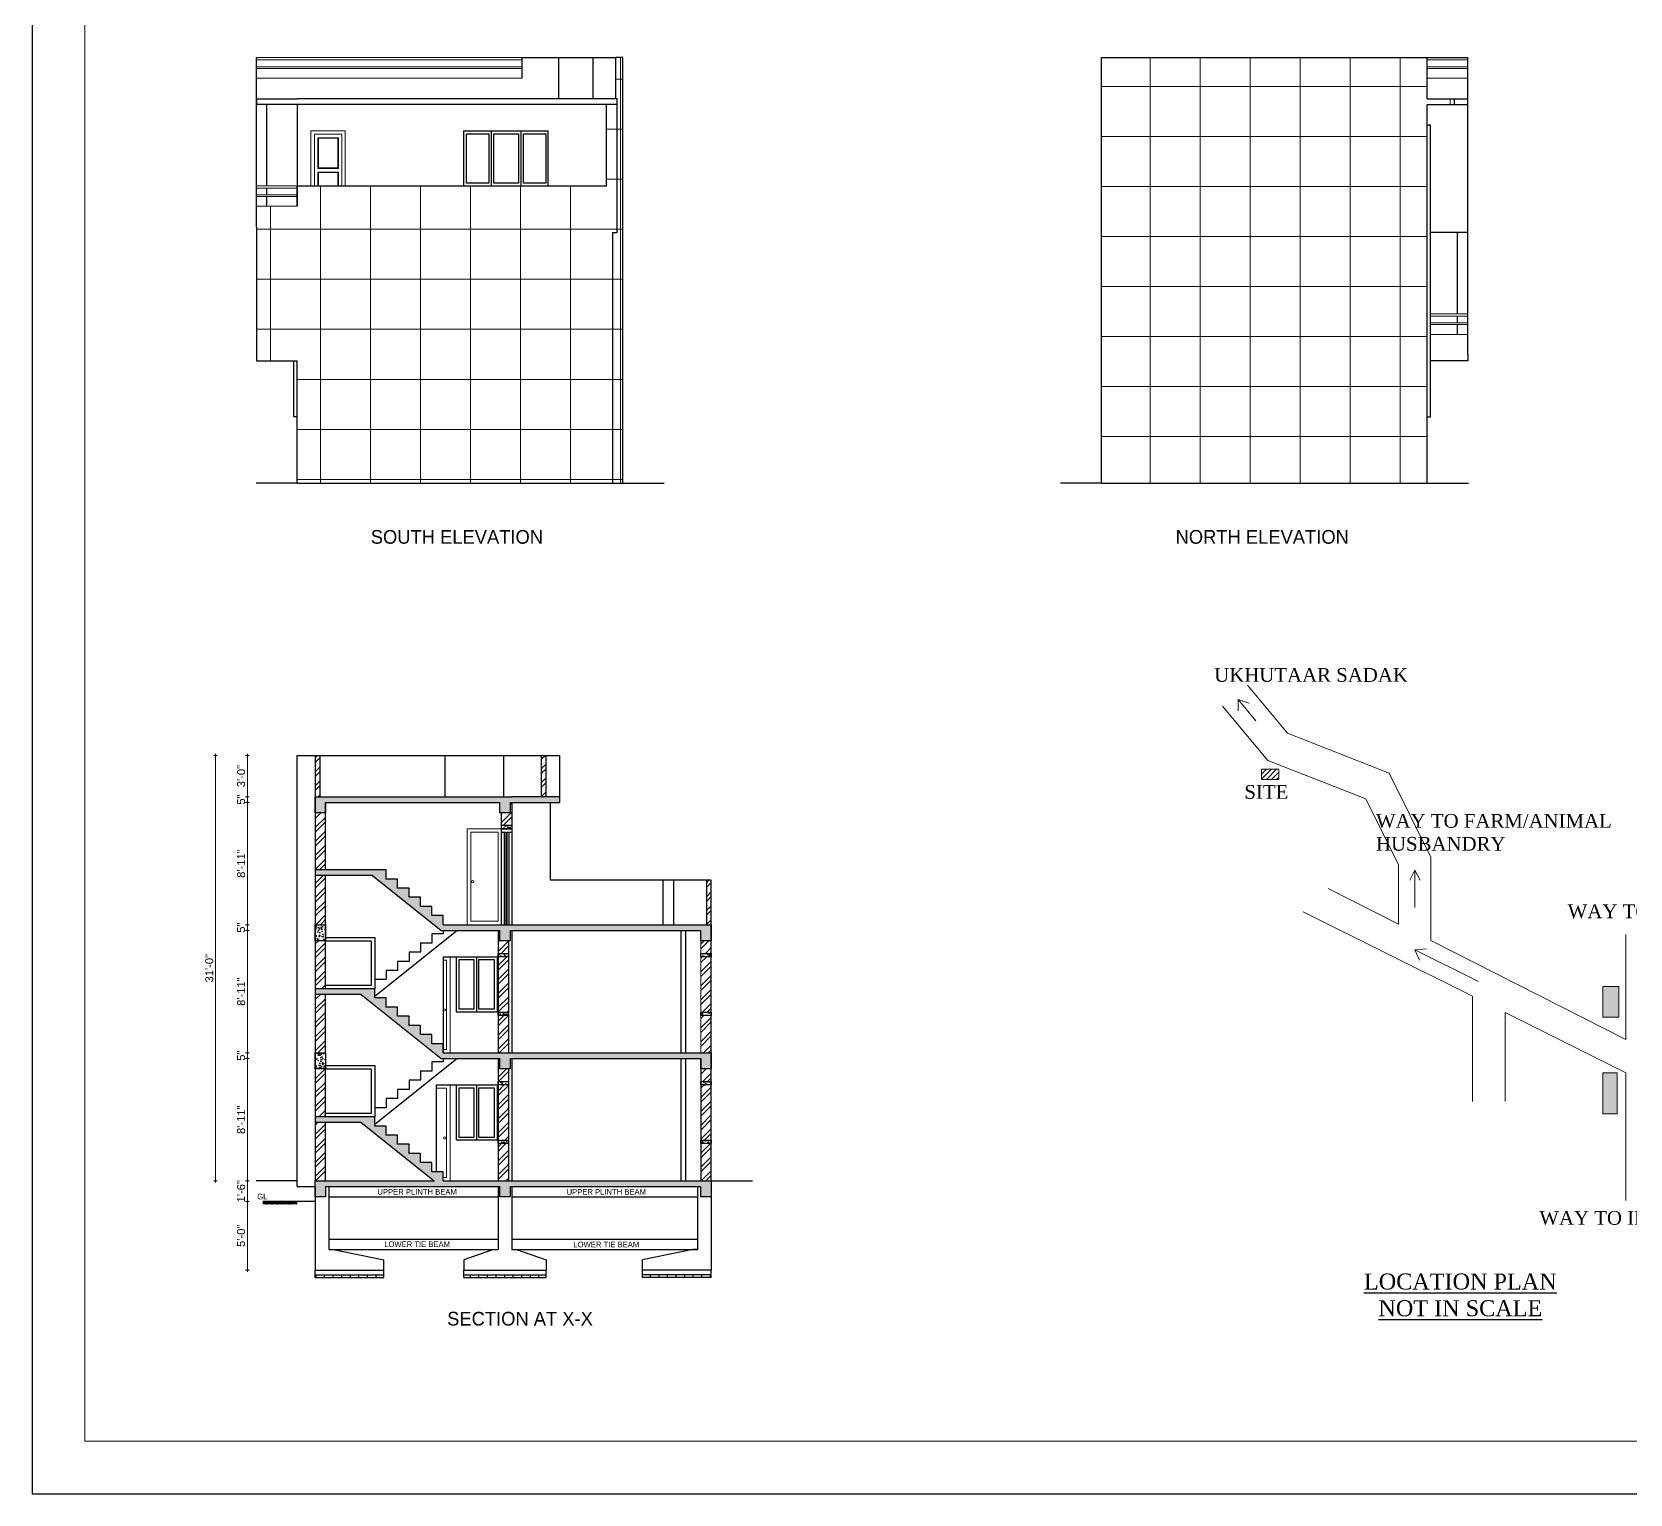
# Model space of a CAD drawing. Header units: inches. Extents: x 10143 to 20474, y -150 to 2442.
# Drawn here: x 17296 to 18694, y -150 to 1128 of the extents above; entities that cross this region are included whole.
import ezdxf
from ezdxf.enums import TextEntityAlignment as Align

# ---------------------------------------------------------------- set-up
doc = ezdxf.new("R2010")
doc.units = ezdxf.units.IN
doc.header["$LTSCALE"] = 0.5
doc.header["$MEASUREMENT"] = 0
doc.header["$PDMODE"] = 66
doc.layers.add('A-Wall', color=7, linetype='Continuous')
for name, color, linetype, lineweight in [('A_hatch', 253, 'Continuous', 5), ('Dimention', 5, 'Continuous', 20), ('DOOR ELEVATION', 21, 'Continuous', 15), ('DW TEXT', 92, 'Continuous', 15), ('ELE1', 3, 'Continuous', 9), ('ELEVATION', 85, 'Continuous', 9), ('hatch', 9, 'Continuous', 0), ('TEXT', 220, 'Continuous', 9), ('Toilet', 7, 'Continuous', 25), ('win door light', 30, 'Continuous', 18)]:
    doc.layers.add(name, color=color, linetype=linetype, lineweight=lineweight)
doc.styles.add('CEN', font='GOTHIC.TTF')
doc.styles.get("Standard").update_dxf_attribs({"font": 'arial.ttf'})
doc.dimstyles.new('S8', dxfattribs={"dimtxt": 5, "dimasz": 1, "dimexe": 6, "dimexo": 18, "dimgap": 1.9375, "dimtad": 1, "dimdec": 0, "dimzin": 3, "dimdsep": 46, "dimlunit": 4, "dimtxsty": 'Standard', "dimblk": 'dot 2', "dimcen": 12, "dimse1": 1, "dimse2": 1, "dimclrd": 1, "dimclre": 1, "dimclrt": 256, "dimadec": 0, "dimazin": 0, "dimtfac": 0.75, "dimtdec": 0, "dimtix": 1, "dimtmove": 1, "dimatfit": 3, "dimldrblk": 'DOT', "dimfxl": 1, "dimtolj": 1, "dimtzin": 0, "dimlwd": 9, "dimlwe": 9, "dimarcsym": 0})
pattern_1 = [(90, (-6864.027, -50.646), (-43.75, 0), []), (180, (-6864.027, -50.646), (-4e-15, -43.75), [])]
pattern_2 = [(50, (-10162.761, -842.242), (7.1726018, -0.6275213), [0.75, -8.25]), (355, (-10162.761, -842.242), (-1.3875133, 7.5219213), [0.6, -6.6]), (100.451444, (-10162.163, -842.2946), (5.7850885, 6.8943999), [0.637402, -7.0114211]), (46.1842, (-10162.761, -840.242), (10.6724133, -1.6551928), [1.125, -12.375]), (96.635635, (-10161.871, -840.38), (9.3466195, 9.741186), [0.9561034, -10.5171376]), (351.184164, (-10162.761, -840.242), (9.3466195, 9.741186), [0.9, -9.9]), (21, (-10161.761, -840.742), (5.9690705, -4.0261889), [0.75, -8.25]), (326, (-10161.761, -840.742), (2.4331533, 7.2515005), [0.6, -6.6]), (71.451445, (-10161.263, -841.078), (8.4022238, 3.2253115), [0.6374019, -7.0114211]), (37.5, (-10162.7608, -842.2423), (0.12159855, 3.32893854), [0, -6.52, 0, -6.7, 0, -6.625]), (7.5, (-10162.7608, -842.2423), (2.63069537, 3.9441171), [0, -3.82, 0, -6.37, 0, -2.525]), (327.5, (-10164.9908, -842.2423), (5.33822436, -0.22554872), [0, -2.5, 0, -7.8, 0, -10.35]), (317.5, (-10165.9908, -842.2423), (5.8318617, 1.0010498), [0, -3.25, 0, -5.18, 0, -7.35])]
pattern_3 = [(45, (-10162.761, -842.242), (-6.098796, 6.098796), []), (45, (-10158.695, -842.242), (-6.098796, 6.098796), [])]
pattern_4 = [(0, (2837.1905, 518.1426), (0, 3.75), []), (90, (2837.1905, 518.143), (-7.5, 5e-16), [3.75, -3.75]), (90, (2840.9405, 518.143), (-7.5, 5e-16), [-3.75, 3.75])]

# ---------------------------------------------------------------- blocks, each defined once
blk = doc.blocks.new('dot1')
at = {"layer": 'hatch'}
h = blk.add_hatch(color=256, dxfattribs=at)
edge = h.paths.add_edge_path()
edge.add_arc((0, 0), 1, 0, 360)
for p, q in [((3, 0), (-3, 0)), ((0, 3), (0, -3))]:
    blk.add_line(p, q, dxfattribs=at)
blk.add_circle((0, 0), 1, dxfattribs=at)
blk = doc.blocks.new('dot 2')
at = {"layer": 'hatch', "xscale": 0.5, "yscale": 0.5, "zscale": 0.5}
blk.add_blockref('dot1', (0, 0), dxfattribs=at)
blk = doc.blocks.new('*D2289')
at = {"layer": 'Defpoints', "color": 0, "transparency": 16777216}
for p in [(17498.2, 105.4), (17484.6, 45.4), (17544, 45.4)]:
    blk.add_point(p, dxfattribs=at)
at = {"layer": 'Toilet', "color": 1, "lineweight": 9, "transparency": 16777216}
blk.add_line((17484.6, 104.4), (17484.6, 46.4), dxfattribs=at)
for p, rotation in [((17484.6, 105.4), 90), ((17484.6, 45.4), 270)]:
    blk.add_blockref('dot 2', p, dxfattribs=dict(at, rotation=rotation))
at = {"layer": 'Toilet', "transparency": 16777216, "insert": (17479.1, 75.4), "char_height": 7, "attachment_point": 5, "rotation": 90}
blk.add_mtext('\\A1;5\'-0"', dxfattribs=at)
blk = doc.blocks.new('_Dot')
at = {"color": 0, "linetype": 'ByBlock', "lineweight": -2}
blk.add_line((-0.5, 0), (-1, 0), dxfattribs=at)
at = {"color": 0, "linetype": 'ByBlock', "const_width": 0.5}
blk.add_lwpolyline([(-0.25, 0, 1), (0.25, 0, 1)], format="xyb", close=True, dxfattribs=at)
blk = doc.blocks.new('*D2290')
at = {"layer": 'Defpoints', "color": 0, "transparency": 16777216}
for p in [(17484.6, 123.4), (17492.2, 123.4), (17498.2, 105.4)]:
    blk.add_point(p, dxfattribs=at)
at = {"layer": 'Toilet', "color": 1, "lineweight": 9, "transparency": 16777216}
for p, q in [((17484.6, 124.4), (17484.6, 125.4)), ((17484.6, 105.4), (17484.6, 123.4)), ((17484.6, 104.4), (17484.6, 103.4))]:
    blk.add_line(p, q, dxfattribs=at)
for p, rotation in [((17484.6, 123.4), 270), ((17484.6, 105.4), 90)]:
    blk.add_blockref('dot 2', p, dxfattribs=dict(at, rotation=rotation))
at = {"layer": 'Toilet', "transparency": 16777216, "insert": (17479.1, 114.4), "char_height": 7, "attachment_point": 5, "rotation": 90}
blk.add_mtext('\\A1;1\'-6"', dxfattribs=at)
blk = doc.blocks.new('*D2294')
at = {"layer": 'Defpoints', "color": 0, "transparency": 16777216}
for p in [(17484.6, 235.4), (17654.2, 230.4), (17656, 235.4)]:
    blk.add_point(p, dxfattribs=at)
at = {"layer": 'Toilet', "color": 1, "lineweight": 9, "transparency": 16777216}
for p, q in [((17484.6, 236.4), (17484.6, 237.4)), ((17484.6, 230.4), (17484.6, 235.4)), ((17484.6, 229.4), (17484.6, 228.4))]:
    blk.add_line(p, q, dxfattribs=at)
for p, rotation in [((17484.6, 235.4), 270), ((17484.6, 230.4), 90)]:
    blk.add_blockref('dot 2', p, dxfattribs=dict(at, rotation=rotation))
at = {"layer": 'Toilet', "transparency": 16777216, "insert": (17479.1, 232.9), "char_height": 7, "attachment_point": 5, "rotation": 90}
blk.add_mtext('\\A1;5"', dxfattribs=at)
blk = doc.blocks.new('*D2296')
at = {"layer": 'Defpoints', "color": 0, "transparency": 16777216}
for p in [(17484.6, 347.4), (17656, 347.4), (17656, 342.4)]:
    blk.add_point(p, dxfattribs=at)
at = {"layer": 'Toilet', "color": 1, "lineweight": 9, "transparency": 16777216}
for p, q in [((17484.6, 348.4), (17484.6, 349.4)), ((17484.6, 342.4), (17484.6, 347.4)), ((17484.6, 341.4), (17484.6, 340.4))]:
    blk.add_line(p, q, dxfattribs=at)
for p, rotation in [((17484.6, 347.4), 270), ((17484.6, 342.4), 90)]:
    blk.add_blockref('dot 2', p, dxfattribs=dict(at, rotation=rotation))
at = {"layer": 'Toilet', "transparency": 16777216, "insert": (17479.1, 344.9), "char_height": 7, "attachment_point": 5, "rotation": 90}
blk.add_mtext('\\A1;5"', dxfattribs=at)
blk = doc.blocks.new('*D2298')
at = {"layer": 'Defpoints', "color": 0, "transparency": 16777216}
for p in [(17484.6, 459.4), (17544, 459.4), (17553, 454.4)]:
    blk.add_point(p, dxfattribs=at)
at = {"layer": 'Toilet', "color": 1, "lineweight": 9, "transparency": 16777216}
for p, q in [((17484.6, 460.4), (17484.6, 461.4)), ((17484.6, 454.4), (17484.6, 459.4)), ((17484.6, 453.4), (17484.6, 452.4))]:
    blk.add_line(p, q, dxfattribs=at)
for p, rotation in [((17484.6, 459.4), 270), ((17484.6, 454.4), 90)]:
    blk.add_blockref('dot 2', p, dxfattribs=dict(at, rotation=rotation))
at = {"layer": 'Toilet', "transparency": 16777216, "insert": (17479.1, 456.9), "char_height": 7, "attachment_point": 5, "rotation": 90}
blk.add_mtext('\\A1;5"', dxfattribs=at)
blk = doc.blocks.new('*D2292')
at = {"layer": 'Defpoints', "color": 0, "transparency": 16777216}
for p in [(17528.2, 495.4), (17456.8, 123.4), (17528.2, 123.4)]:
    blk.add_point(p, dxfattribs=at)
at = {"layer": 'Toilet', "color": 1, "lineweight": 9, "transparency": 16777216}
blk.add_line((17456.8, 494.4), (17456.8, 124.4), dxfattribs=at)
for p, rotation in [((17456.8, 495.4), 90), ((17456.8, 123.4), 270)]:
    blk.add_blockref('dot 2', p, dxfattribs=dict(at, rotation=rotation))
at = {"layer": 'Toilet', "transparency": 16777216, "insert": (17451.3, 309.4), "char_height": 7, "attachment_point": 5, "rotation": 90}
blk.add_mtext('\\A1;31\'-0"', dxfattribs=at)

msp = doc.modelspace()

# ---------------------------------------------------------------- hatches: boundary and pattern name
at = {"layer": 'A-Wall', "ltscale": 40, "true_color": 0xf26722}
h = msp.add_hatch(dxfattribs=at)
h.set_pattern_fill('AR-CONC', color=30)
h.set_pattern_definition(pattern_2)
h.paths.add_polyline_path([(17714.5, 454.4), (17716, 454.4), (17758, 454.4), (17758, 459.4), (17716, 459.4), (17544, 459.4), (17544, 445.4), (17553, 445.4), (17553, 454.4), (17705.5, 454.4), (17705.5, 445.4), (17714.5, 445.4)])
h = msp.add_hatch(dxfattribs=at)
h.set_pattern_fill('AR-CONC', color=30)
h.set_pattern_definition(pattern_2)
h.paths.add_polyline_path([(17716, 434.4), (17707, 434.4), (17707, 431.4), (17716, 431.4)])
h = msp.add_hatch(dxfattribs=at)
h.set_pattern_fill('AR-CONC', color=30)
h.set_pattern_definition(pattern_2)
h.paths.add_polyline_path([(17714.5, 342.4), (17881.4, 342.4), (17881.4, 333.4), (17890.4, 333.4), (17890.4, 347.4), (17656, 347.4), (17656, 355.4), (17646, 355.4), (17646, 363.4), (17636, 363.4), (17636, 371.4), (17626, 371.4), (17626, 379.4), (17616, 379.4), (17616, 387.4), (17606, 387.4), (17606, 395.4), (17570, 395.4), (17544, 395.4), (17544, 390.4), (17594.2, 390.4), (17654.2, 342.4), (17705.5, 342.4), (17705.5, 333.4), (17714.5, 333.4)])
h = msp.add_hatch(dxfattribs=at)
h.set_pattern_fill('AR-CONC', color=30)
h.set_pattern_definition(pattern_2)
h.paths.add_polyline_path([(17553, 347.4), (17544, 347.4), (17544, 333.4), (17553, 333.4)])
h = msp.add_hatch(dxfattribs=at)
h.set_pattern_fill('AR-CONC', color=30)
h.set_pattern_definition(pattern_2)
h.paths.add_polyline_path([(17713, 322.4), (17704, 322.4), (17704, 319.4), (17713, 319.4)])
h = msp.add_hatch(dxfattribs=at)
h.set_pattern_fill('AR-CONC', color=30)
h.set_pattern_definition(pattern_2)
h.paths.add_polyline_path([(17890.4, 322.4), (17881.3, 322.4), (17881.3, 319.4), (17890.4, 319.4)])
h = msp.add_hatch(dxfattribs=at)
h.set_pattern_fill('AR-CONC', color=30)
h.set_pattern_definition(pattern_2)
h.paths.add_polyline_path([(17714.5, 230.4), (17716, 230.4), (17881.4, 230.4), (17881.4, 221.4), (17890.4, 221.4), (17890.4, 235.4), (17656, 235.4), (17656, 243.4), (17646, 243.4), (17646, 251.4), (17636, 251.4), (17636, 259.4), (17626, 259.4), (17626, 267.4), (17616, 267.4), (17616, 275.4), (17606, 275.4), (17606, 283.4), (17596, 283.4), (17596, 291.4), (17553, 291.4), (17544, 291.4), (17544, 286.4), (17584.2, 286.4), (17654.2, 230.4), (17705.5, 230.4), (17705.5, 221.4), (17714.5, 221.4)])
h = msp.add_hatch(dxfattribs=at)
h.set_pattern_fill('AR-CONC', color=30)
h.set_pattern_definition(pattern_2)
h.paths.add_polyline_path([(17713, 271), (17704, 271), (17704, 268), (17713, 268)])
h = msp.add_hatch(dxfattribs=at)
h.set_pattern_fill('AR-CONC', color=30)
h.set_pattern_definition(pattern_2)
h.paths.add_polyline_path([(17890.4, 271), (17881.3, 271), (17881.3, 268), (17890.4, 268)])
h = msp.add_hatch(dxfattribs=at)
h.set_pattern_fill('AR-CONC', color=30)
h.set_pattern_definition(pattern_2)
h.paths.add_polyline_path([(17553, 235.4), (17544, 235.4), (17544, 221.4), (17553, 221.4)])
h = msp.add_hatch(dxfattribs=at)
h.set_pattern_fill('AR-CONC', color=30)
h.set_pattern_definition(pattern_2)
h.paths.add_polyline_path([(17713, 210.4), (17704, 210.4), (17704, 207.4), (17713, 207.4)])
h = msp.add_hatch(dxfattribs=at)
h.set_pattern_fill('AR-CONC', color=30)
h.set_pattern_definition(pattern_2)
h.paths.add_polyline_path([(17890.4, 210.4), (17881.3, 210.4), (17881.3, 207.4), (17890.4, 207.4)])
h = msp.add_hatch(dxfattribs=at)
h.set_pattern_fill('AR-CONC', color=30)
h.set_pattern_definition(pattern_2)
h.paths.add_polyline_path([(17714.5, 118.4), (17881.4, 118.4), (17881.4, 109.4), (17890.4, 109.4), (17890.4, 118.4), (17890.4, 123.4), (17656, 123.4), (17656, 131.4), (17646, 131.4), (17646, 139.4), (17636, 139.4), (17636, 147.4), (17626, 147.4), (17626, 155.4), (17616, 155.4), (17616, 163.4), (17606, 163.4), (17606, 171.4), (17596, 171.4), (17596, 179.4), (17544, 179.4), (17544, 174.4), (17584.2, 174.4), (17647.9, 123.4), (17544, 123.4), (17544, 109.4), (17553, 109.4), (17553, 118.4), (17705.5, 118.4), (17705.5, 109.4), (17714.5, 109.4)])
h = msp.add_hatch(dxfattribs=at)
h.set_pattern_fill('AR-CONC', color=30)
h.set_pattern_definition(pattern_2)
h.paths.add_polyline_path([(17713, 159), (17704, 159), (17704, 156), (17713, 156)])
h = msp.add_hatch(dxfattribs=at)
h.set_pattern_fill('AR-CONC', color=30)
h.set_pattern_definition(pattern_2)
h.paths.add_polyline_path([(17890.4, 159), (17881.3, 159), (17881.3, 156), (17890.4, 156)])
at = {"layer": 'A_hatch', "ltscale": 5}
h = msp.add_hatch(dxfattribs=at)
h.set_pattern_fill('ANSI37', color=11, scale=350, angle=45)
h.set_pattern_definition(pattern_1)
h.paths.add_polyline_path([(17813.1, 957.7), (17813.1, 1069.7), (17813.1, 1105.7), (17807, 1105.7), (17807, 1069.7), (17808.2, 1069.7), (17808.2, 952.7), (17804.1, 952.7), (17804.1, 840.7), (17804.1, 733.7), (17813.1, 733.7), (17813.1, 845.7)])
h = msp.add_hatch(dxfattribs=at)
h.set_pattern_fill('ANSI37', color=11, scale=350, angle=45)
h.set_pattern_definition([(90, (-6881.883, -231.916), (-43.75, 0), []), (180, (-6881.883, -231.916), (-4e-15, -43.75), [])])
h.paths.add_polyline_path([(18516.7, 957.7), (18516.7, 1064.7), (18540.7, 1064.7), (18540.7, 1069.7), (18516.7, 1069.7), (18516.7, 1105.7), (18231.9, 1105.7), (18231.9, 1069.7), (18231.9, 957.7), (18231.9, 733.7), (18516.7, 733.7), (18516.7, 845.7)])
h = msp.add_hatch(dxfattribs=at)
h.set_pattern_fill('ANSI37', color=11, scale=350, angle=45)
h.set_pattern_definition(pattern_1)
h.paths.add_polyline_path([(17528.2, 733.7), (17804.1, 733.7), (17804.1, 840.7), (17804.1, 952.7), (17808.2, 952.7), (17808.2, 1064.7), (17798.9, 1064.7), (17798.9, 993.7), (17528.2, 993.7), (17528.2, 975.7), (17492.7, 975.7), (17492.7, 957.7), (17492.7, 952.7), (17492.7, 840.7), (17528.2, 840.7)])
at = {"layer": 'Dimention', "ltscale": 40, "true_color": 0xf26722}
h = msp.add_hatch(dxfattribs=at)
h.set_pattern_fill('ANSI32', color=30, scale=23)
h.set_pattern_definition(pattern_3)
h.paths.add_polyline_path([(17548, 495.4), (17544, 495.4), (17544, 459.4), (17548, 459.4)])
h = msp.add_hatch(dxfattribs=at)
h.set_pattern_fill('ANSI32', color=30, scale=23)
h.set_pattern_definition(pattern_3)
h.paths.add_polyline_path([(17746, 495.4), (17742, 495.4), (17742, 459.4), (17746, 459.4)])
h = msp.add_hatch(dxfattribs=at)
h.set_pattern_fill('ANSI32', color=30, scale=23)
h.set_pattern_definition(pattern_3)
h.paths.add_polyline_path([(17716, 454.4), (17714.5, 454.4), (17714.5, 445.4), (17707, 445.4), (17707, 434.4), (17716, 434.4)])
h = msp.add_hatch(dxfattribs=at)
h.set_pattern_fill('ANSI32', color=30, scale=23)
h.set_pattern_definition(pattern_3)
h.paths.add_polyline_path([(17553, 445.4), (17544, 445.4), (17544, 395.4), (17553, 395.4)])
h = msp.add_hatch(dxfattribs=at)
h.set_pattern_fill('ANSI32', color=30, scale=23)
h.set_pattern_definition(pattern_3)
h.paths.add_polyline_path([(17553, 390.4), (17544, 390.4), (17544, 347.4), (17553, 347.4)])
h = msp.add_hatch(dxfattribs=at)
h.set_pattern_fill('ANSI32', color=30, scale=23)
h.set_pattern_definition(pattern_3)
h.paths.add_polyline_path([(17890.4, 386.4), (17886.4, 386.4), (17886.4, 347.4), (17890.4, 347.4)])
h = msp.add_hatch(dxfattribs=at)
h.set_pattern_fill('ANSI32', color=30, scale=23)
h.set_pattern_definition(pattern_3)
h.paths.add_polyline_path([(17713, 333.4), (17705.5, 333.4), (17705.5, 342.4), (17704, 342.4), (17704, 322.4), (17713, 322.4)])
h = msp.add_hatch(dxfattribs=at)
h.set_pattern_fill('ANSI32', color=30, scale=23)
h.set_pattern_definition(pattern_3)
h.paths.add_polyline_path([(17553, 333.4), (17544, 333.4), (17544, 291.4), (17553, 291.4)])
h = msp.add_hatch(dxfattribs=at)
h.set_pattern_fill('ANSI32', color=30, scale=23)
h.set_pattern_definition(pattern_3)
h.paths.add_polyline_path([(17890.4, 333.4), (17881.3, 333.4), (17881.3, 322.4), (17890.4, 322.4)])
h = msp.add_hatch(dxfattribs=at)
h.set_pattern_fill('ANSI32', color=30, scale=23)
h.set_pattern_definition(pattern_3)
h.paths.add_polyline_path([(17713, 319.4), (17704, 319.4), (17704, 271), (17713, 271)])
h = msp.add_hatch(dxfattribs=at)
h.set_pattern_fill('ANSI32', color=30, scale=23)
h.set_pattern_definition(pattern_3)
h.paths.add_polyline_path([(17890.4, 319.4), (17881.3, 319.4), (17881.3, 271), (17890.4, 271)])
h = msp.add_hatch(dxfattribs=at)
h.set_pattern_fill('ANSI32', color=30, scale=23)
h.set_pattern_definition(pattern_3)
h.paths.add_polyline_path([(17553, 286.4), (17544, 286.4), (17544, 235.4), (17553, 235.4)])
h = msp.add_hatch(dxfattribs=at)
h.set_pattern_fill('ANSI32', color=30, scale=23)
h.set_pattern_definition(pattern_3)
h.paths.add_polyline_path([(17713, 268), (17704, 268), (17704, 235.4), (17713, 235.4)])
h = msp.add_hatch(dxfattribs=at)
h.set_pattern_fill('ANSI32', color=30, scale=23)
h.set_pattern_definition(pattern_3)
h.paths.add_polyline_path([(17890.4, 268), (17881.3, 268), (17881.3, 235.4), (17890.4, 235.4)])
h = msp.add_hatch(dxfattribs=at)
h.set_pattern_fill('ANSI32', color=30, scale=23)
h.set_pattern_definition(pattern_3)
h.paths.add_polyline_path([(17713, 221.4), (17705.5, 221.4), (17705.5, 230.4), (17704, 230.4), (17704, 210.4), (17713, 210.4)])
h = msp.add_hatch(dxfattribs=at)
h.set_pattern_fill('ANSI32', color=30, scale=23)
h.set_pattern_definition(pattern_3)
h.paths.add_polyline_path([(17553, 221.4), (17544, 221.4), (17544, 179.4), (17553, 179.4)])
h = msp.add_hatch(dxfattribs=at)
h.set_pattern_fill('ANSI32', color=30, scale=23)
h.set_pattern_definition(pattern_3)
h.paths.add_polyline_path([(17890.4, 221.4), (17881.3, 221.4), (17881.3, 210.4), (17890.4, 210.4)])
h = msp.add_hatch(dxfattribs=at)
h.set_pattern_fill('ANSI32', color=30, scale=23)
h.set_pattern_definition(pattern_3)
h.paths.add_polyline_path([(17713, 207.4), (17704, 207.4), (17704, 159), (17713, 159)])
h = msp.add_hatch(dxfattribs=at)
h.set_pattern_fill('ANSI32', color=30, scale=23)
h.set_pattern_definition(pattern_3)
h.paths.add_polyline_path([(17890.4, 207.4), (17881.3, 207.4), (17881.3, 159), (17890.4, 159)])
h = msp.add_hatch(dxfattribs=at)
h.set_pattern_fill('ANSI32', color=30, scale=23)
h.set_pattern_definition(pattern_3)
h.paths.add_polyline_path([(17553, 174.4), (17544, 174.4), (17544, 123.4), (17553, 123.4)])
h = msp.add_hatch(dxfattribs=at)
h.set_pattern_fill('ANSI32', color=30, scale=23)
h.set_pattern_definition(pattern_3)
h.paths.add_polyline_path([(17713, 156), (17704, 156), (17704, 123.4), (17713, 123.4)])
h = msp.add_hatch(dxfattribs=at)
h.set_pattern_fill('ANSI32', color=30, scale=23)
h.set_pattern_definition(pattern_3)
h.paths.add_polyline_path([(17890.4, 156), (17881.3, 156), (17881.3, 123.4), (17890.4, 123.4)])
at = {"layer": 'ELEVATION'}
h = msp.add_hatch(dxfattribs=at)
h.set_pattern_fill('ANSI31', color=256, scale=25)
h.set_pattern_definition([(45, (-84942.7348, 19732.7196), (-2.20970869, 2.20970869), [])])
h.paths.add_polyline_path([(18386.9, 474.5), (18386.9, 483.4), (18371.8, 483.4), (18371.8, 474.5)])
h = msp.add_hatch(dxfattribs=at)
h.set_pattern_fill('SWAMP', color=256, scale=2.769578)
h.set_pattern_definition([(0, (-90961.027, 5600.0085), (1.384788924, 2.39852477), [0.34619723, -2.42338062]), (90, (-90960.8539, 5600.0085), (-1.384788924, 2.398524772), [0.173098616, -4.62395093]), (90, (-90960.8106, 5600.0085), (-1.384788924, 2.398524772), [0.13847889, -4.65857065]), (90, (-90960.8972, 5600.0085), (-1.384788924, 2.398524772), [0.13847889, -4.65857065]), (60, (-90960.7674, 5600.0085), (-1.38478892, 2.398524773), [0.110783114, -2.658794734]), (120, (-90960.9405, 5600.0085), (-2.769577846, 1e-09), [0.110783114, -2.658794734])])
h.paths.add_polyline_path([(18670.3, 182), (18682.9, 182), (18682.9, 217.8), (18670.3, 217.8)])
h.paths.add_polyline_path([(18684.3, 293.4), (18670.4, 293.4), (18670.4, 266.7), (18684.3, 266.7)])
at = {"layer": 'Toilet'}
h = msp.add_hatch(dxfattribs=at)
h.set_pattern_fill('HOUND', color=256, scale=10, angle=45)
h.set_pattern_definition([(45, (2837.1905, 518.14264), (1.325825215, 2.20970869), [10, -5]), (135, (2837.1905, 518.14264), (1.325825215, -2.20970869), [10, -5])])
h.paths.add_polyline_path([(17528.2, 105.4), (17498.2, 105.4), (17498.2, 103.2), (17528.2, 103.2)])
h = msp.add_hatch(dxfattribs=at)
h.set_pattern_fill('BRICK', color=256, scale=15)
h.set_pattern_definition(pattern_4)
h.paths.add_polyline_path([(17604, 41.4), (17544, 41.4), (17544, 38.9), (17604, 38.9)])
h = msp.add_hatch(dxfattribs=at)
h.set_pattern_fill('BRICK', color=256, scale=15)
h.set_pattern_definition(pattern_4)
h.paths.add_polyline_path([(17746, 41.4), (17674, 41.4), (17674, 38.9), (17746, 38.9)])
h = msp.add_hatch(dxfattribs=at)
h.set_pattern_fill('BRICK', color=256, scale=15)
h.set_pattern_definition(pattern_4)
h.paths.add_polyline_path([(17890.4, 41.4), (17830.4, 41.4), (17830.4, 38.9), (17890.4, 38.9)])

# ---------------------------------------------------------------- linework, layer by layer
at = {"color": 5}
for p, q in [((17673.8, 1041.7), (17747.8, 1041.7)), ((17673.8, 1041.7), (17673.8, 993.7)), ((17697.8, 1041.7), (17697.8, 993.7)), ((17723.8, 1041.7), (17723.8, 993.7)), ((17747.8, 993.7), (17747.8, 1041.7)), ((17673.8, 993.7), (17747.8, 993.7)), ((17667.5, 319.4), (17703, 319.4)), ((17684.9, 319.4), (17684.9, 271)), ((17667.5, 207.4), (17703, 207.4)), ((17684.9, 207.4), (17684.9, 159))]:
    msp.add_line(p, q, dxfattribs=at)
for points in [[(17676.2, 1039.2), (17695.8, 1039.2), (17695.8, 995.8), (17676.2, 995.8)], [(17700.2, 1039.2), (17721.8, 1039.2), (17721.8, 995.8), (17700.2, 995.8)], [(17726.2, 1039.2), (17745.8, 1039.2), (17745.8, 995.8), (17726.2, 995.8)], [(17682.8, 273.5), (17669.8, 273.5), (17669.8, 316.9), (17682.8, 316.9)], [(17687.2, 273.5), (17687.2, 316.9), (17700.6, 316.9), (17700.6, 273.5)], [(17682.8, 161.5), (17669.8, 161.5), (17669.8, 204.9), (17682.8, 204.9)], [(17687.2, 161.5), (17687.2, 204.9), (17700.6, 204.9), (17700.6, 161.5)]]:
    msp.add_lwpolyline(points, close=True, dxfattribs=at)
for points in [[(17553, 336.4), (17596, 336.4), (17596, 291.4), (17553, 291.4)], [(17553, 333.4), (17593, 333.4), (17593, 294.4), (17553, 294.4)], [(17682.8, 271), (17667.5, 271), (17667.5, 319.4)], [(17703, 319.4), (17703, 271), (17667.5, 271)], [(17553, 224.4), (17596, 224.4), (17596, 179.4), (17553, 179.4)], [(17553, 221.4), (17593, 221.4), (17593, 182.4), (17553, 182.4)], [(17682.8, 159), (17667.5, 159), (17667.5, 207.4)], [(17703, 207.4), (17703, 159), (17667.5, 159)]]:
    msp.add_lwpolyline(points, dxfattribs=at)
at = {"layer": 'A_hatch', "color": 11, "ltscale": 5}
for p, q in [((17492.7, 1105.7), (17725, 1105.7)), ((18516.7, 1105.7), (18552.3, 1105.7)), ((17492.7, 1103.7), (17725, 1103.7)), ((17492.7, 1097.7), (17725, 1097.7)), ((17492.7, 1096.2), (17725, 1096.2)), ((18516.7, 1103.7), (18552.3, 1103.7)), ((18516.7, 1097.7), (18552.3, 1097.7)), ((18516.7, 1096.2), (18552.3, 1096.2)), ((17725, 1087.7), (17492.7, 1087.7)), ((18552.3, 1087.7), (18516.7, 1087.7)), ((17492.7, 993.7), (17528.2, 993.7)), ((17492.7, 991.7), (17528.2, 991.7)), ((17492.7, 985.7), (17528.2, 985.7)), ((17492.7, 984.2), (17528.2, 984.2)), ((17528.2, 975.7), (17492.7, 975.7)), ((18519.7, 881.7), (18552.3, 881.7)), ((18519.7, 879.7), (18552.3, 879.7)), ((18519.7, 873.7), (18552.3, 873.7)), ((18519.7, 872.2), (18552.3, 872.2)), ((18552.3, 863.7), (18519.7, 863.7))]:
    msp.add_line(p, q, dxfattribs=at)
at = {"layer": 'Defpoints'}
msp.add_lwpolyline([(20473.8, 2097.5), (17296.2, 2097.5), (17296.2, -150.4), (20473.8, -150.4)], close=True, dxfattribs=at)
at = {"layer": 'Dimention', "color": 30, "ltscale": 40, "true_color": 0xf26722}
msp.add_line((17881.3, 342.4), (17881.3, 235.4), dxfattribs=at)
at = {"layer": 'DOOR ELEVATION'}
for p, q in [((17540.2, 1041.7), (17540.2, 993.7)), ((17540.2, 1041.7), (17570.2, 1041.7)), ((17543.2, 1038.7), (17543.2, 993.7)), ((17543.2, 1038.7), (17567.2, 1038.7)), ((17546.2, 1008.7), (17546.2, 1035.7)), ((17546.2, 1035.7), (17564.2, 1035.7)), ((17546.7, 1009.2), (17546.7, 1035.2)), ((17546.7, 1035.2), (17563.7, 1035.2)), ((17563.7, 1035.2), (17563.7, 1009.2)), ((17564.2, 1035.7), (17564.2, 1008.7)), ((17567.2, 1038.7), (17567.2, 993.7)), ((17570.2, 1041.7), (17570.2, 993.7)), ((17564.2, 1008.7), (17546.2, 1008.7)), ((17563.7, 1009.2), (17546.7, 1009.2)), ((17564.2, 1005.7), (17546.2, 1005.7)), ((17546.2, 993.7), (17546.2, 1005.7)), ((17563.7, 1005.2), (17546.7, 1005.2)), ((17546.7, 993.7), (17546.7, 1005.2)), ((17563.7, 1005.2), (17563.7, 993.7)), ((17564.2, 1005.7), (17564.2, 993.7))]:
    msp.add_line(p, q, dxfattribs=at)
at = {"layer": 'ELE1'}
msp.add_lwpolyline([(17342.5, 2051.2), (20427.4, 2051.2), (20427.4, -104.1), (17342.5, -104.1)], close=True, dxfattribs=at)
at = {"layer": 'ELEVATION'}
for p, q in [((18394.4, 514.9), (18359.6, 556.8)), ((18377.2, 491), (18337.7, 538.7)), ((18351.3, 544.4), (18366.9, 525.6)), ((18351.3, 544.4), (18351.4, 534.5)), ((18351.3, 544.4), (18361, 541.2)), ((18483.5, 480.1), (18394.4, 514.9)), ((18462.9, 457.6), (18377.2, 491)), ((18519.9, 406.4), (18483.5, 480.1)), ((18491.5, 399.8), (18462.9, 457.6)), ((18519.9, 333.5), (18519.9, 406.4)), ((18491.5, 347.9), (18491.5, 399.8)), ((18506, 395.2), (18501.4, 386.4)), ((18506, 362.4), (18506, 395.2)), ((18506, 395.2), (18510.6, 386.4)), ((18430.1, 379), (18491.5, 347.9)), ((18408.3, 358.7), (18556.4, 284.9)), ((18690.6, 339), (18690.6, 247.1)), ((18506, 325.5), (18516.1, 326.4)), ((18506, 325.5), (18561.6, 297.8)), ((18506, 325.5), (18510.1, 316.4)), ((18519.9, 333.5), (18690.6, 247.1)), ((18556.4, 192.9), (18556.4, 284.9)), ((18584.8, 192.9), (18584.8, 270.7)), ((18584.8, 270.7), (18690.6, 218)), ((18690.6, 218), (18690.6, 106.4))]:
    msp.add_line(p, q, dxfattribs=at)
for points in [[(18371.8, 483.4), (18386.9, 483.4), (18386.9, 474.5), (18371.8, 474.5)], [(18684.3, 266.7), (18670.4, 266.7), (18670.4, 293.4), (18684.3, 293.4)], [(18670.3, 217.8), (18682.9, 217.8), (18682.9, 182), (18670.3, 182)]]:
    msp.add_lwpolyline(points, close=True, dxfattribs=at)
at = {"layer": 'Toilet'}
for p, q in [((17492.7, 1069.7), (17492.7, 1105.7)), ((17725, 1087.7), (17725, 1105.7)), ((17725, 1105.7), (17787, 1105.7)), ((17757, 1069.7), (17757, 1105.7)), ((17787, 1069.7), (17787, 1105.7)), ((17787, 1105.7), (17807, 1105.7)), ((17807, 1069.7), (17807, 1105.7)), ((17813.1, 1105.7), (17807, 1105.7)), ((17813.1, 1069.7), (17813.1, 1105.7)), ((18231.9, 1069.7), (18231.9, 1105.7)), ((18231.9, 1105.7), (18552.3, 1105.7)), ((18516.7, 1069.7), (18516.7, 1105.7)), ((18552.3, 957.7), (18552.3, 1105.7)), ((17492.7, 957.7), (17492.7, 1069.7)), ((17492.7, 1069.7), (17528.2, 1069.7)), ((17492.7, 1069.7), (17492.7, 1064.7)), ((17808.2, 1064.7), (17492.7, 1064.7)), ((17501.7, 993.7), (17501.7, 1064.7)), ((17808.2, 1069.7), (17528.2, 1069.7)), ((17528.2, 1064.7), (17528.2, 975.7)), ((17798.9, 993.7), (17798.9, 1064.7)), ((17808.2, 952.7), (17808.2, 1069.7)), ((17813.1, 957.7), (17813.1, 1069.7)), ((18231.9, 957.7), (18231.9, 1069.7)), ((18516.7, 1069.7), (18552.3, 1069.7)), ((18516.7, 957.7), (18516.7, 1064.7)), ((18516.7, 1064.7), (18552.3, 1064.7)), ((18540.7, 1064.7), (18540.7, 1069.7)), ((18519.7, 1046.7), (18516.7, 1046.7)), ((18519.7, 791.7), (18519.7, 1046.7)), ((17492.7, 957.7), (17492.7, 993.7)), ((17528.2, 975.7), (17528.2, 993.7)), ((17528.2, 993.7), (17798.9, 993.7)), ((17501.7, 985.7), (17501.7, 991.7)), ((17501.7, 975.7), (17501.7, 984.2)), ((17492.7, 957.7), (17492.7, 952.7)), ((17492.7, 952.7), (17492.7, 840.7)), ((17804.1, 952.7), (17808.2, 952.7)), ((17804.1, 952.7), (17804.1, 840.7)), ((17813.1, 845.7), (17813.1, 957.7)), ((18231.9, 845.7), (18231.9, 957.7)), ((18516.7, 845.7), (18516.7, 957.7)), ((18552.3, 952.7), (18519.7, 952.7)), ((18543.3, 881.7), (18543.3, 952.7)), ((18552.3, 845.7), (18552.3, 957.7)), ((18543.3, 873.7), (18543.3, 879.7)), ((18543.3, 863.7), (18543.3, 872.2)), ((17492.7, 840.7), (17528.2, 840.7)), ((17525.2, 791.7), (17525.2, 840.7)), ((17528.2, 733.7), (17528.2, 840.7)), ((17804.1, 840.7), (17804.1, 733.7)), ((17813.1, 733.7), (17813.1, 845.7)), ((18231.9, 733.7), (18231.9, 845.7)), ((18516.7, 733.7), (18516.7, 845.7)), ((18552.3, 840.7), (18519.7, 840.7)), ((18552.3, 845.7), (18552.3, 840.7)), ((17528.2, 791.7), (17525.2, 791.7)), ((18516.7, 791.7), (18519.7, 791.7)), ((17528.2, 733.7), (17492.2, 733.7)), ((17528.2, 733.7), (17813.1, 733.7)), ((17813.1, 733.7), (17849.1, 733.7)), ((18231.9, 733.7), (18195.9, 733.7)), ((18231.9, 733.7), (18516.7, 733.7)), ((18516.7, 733.7), (18552.7, 733.7)), ((17528.2, 118.4), (17528.2, 495.4)), ((17528.2, 495.4), (17758, 495.4)), ((17544, 495.4), (17544, 459.4)), ((17548, 495.4), (17548, 459.4)), ((17657.5, 459.4), (17657.5, 495.4)), ((17709, 459.4), (17709, 495.4)), ((17742, 459.4), (17742, 495.4)), ((17746, 459.4), (17746, 495.4)), ((17758, 454.4), (17758, 495.4)), ((17544, 459.4), (17544, 123.4)), ((17544, 459.4), (17716, 459.4)), ((17544, 454.4), (17544, 454.4)), ((17553, 395.4), (17553, 454.4)), ((17553, 454.4), (17705.5, 454.4)), ((17714.5, 454.4), (17716, 454.4)), ((17758, 459.4), (17716, 459.4)), ((17716, 454.4), (17716, 347.4)), ((17716, 454.4), (17758, 454.4)), ((17749.9, 386.4), (17749.9, 454.4)), ((17707, 347.4), (17707, 445.4)), ((17707, 431.4), (17716, 431.4)), ((17707, 428.4), (17711, 428.4)), ((17709.5, 347.4), (17709.5, 428.4)), ((17711, 347.4), (17711, 428.4)), ((17712, 347.4), (17712, 428.4)), ((17712, 428.4), (17716, 428.4)), ((17713.5, 347.4), (17713.5, 428.4)), ((17606, 395.4), (17570, 395.4)), ((17594.2, 390.4), (17544, 390.4)), ((17553, 291.4), (17553, 390.4)), ((17594.2, 390.4), (17654.2, 342.4)), ((17890.4, 386.4), (17749.9, 386.4)), ((17848.3, 347.4), (17848.3, 386.4)), ((17857.7, 347.4), (17857.7, 386.4)), ((17886.4, 347.4), (17886.4, 386.4)), ((17890.4, 347.4), (17890.4, 386.4)), ((17596, 284.9), (17667.7, 342.4)), ((17654.2, 342.4), (17705.5, 342.4)), ((17656, 347.4), (17890.4, 347.4)), ((17704, 342.4), (17704, 235.4)), ((17707, 347.4), (17716, 347.4)), ((17714.5, 342.4), (17881.4, 342.4)), ((17716, 342.4), (17716, 235.4)), ((17863.7, 342.4), (17863.7, 235.4)), ((17868, 342.4), (17868, 235.4)), ((17890.4, 235.4), (17890.4, 347.4)), ((17713, 333.4), (17713, 235.4)), ((17656, 319.4), (17656, 235.4)), ((17656, 319.4), (17704, 319.4)), ((17584.2, 286.4), (17544, 286.4)), ((17553, 235.4), (17553, 286.4)), ((17584.2, 286.4), (17654.2, 230.4)), ((17553, 179.4), (17553, 224.4)), ((17596, 172.9), (17667.7, 230.4)), ((17654.2, 230.4), (17705.5, 230.4)), ((17656, 235.4), (17890.4, 235.4)), ((17704, 230.4), (17704, 123.4)), ((17704, 230.4), (17705.5, 230.4)), ((17714.5, 230.4), (17881.4, 230.4)), ((17714.5, 230.4), (17716, 230.4)), ((17716, 230.4), (17716, 123.4)), ((17863.7, 230.4), (17863.7, 123.4)), ((17868, 230.4), (17868, 123.4)), ((17881.3, 230.4), (17881.3, 123.4)), ((17890.4, 123.4), (17890.4, 235.4)), ((17713, 221.4), (17713, 123.4)), ((17650, 131.4), (17650, 207.4)), ((17650, 207.4), (17704, 207.4)), ((17584.2, 174.4), (17544, 174.4)), ((17553, 123.4), (17553, 174.4)), ((17584.2, 174.4), (17647.9, 123.4)), ((17528.2, 123.4), (17492.2, 123.4)), ((17528.2, 118.4), (17544, 118.4)), ((17544, 123.4), (17647.9, 123.4)), ((17544, 118.4), (17544, 45.4)), ((17553, 118.4), (17705.5, 118.4)), ((17556, 118.4), (17556, 63.4)), ((17656, 123.4), (17890.4, 123.4)), ((17704, 118.4), (17704, 63.4)), ((17714.5, 118.4), (17881.4, 118.4)), ((17716, 118.4), (17716, 63.4)), ((17878.4, 118.4), (17878.4, 63.4)), ((17890.4, 123.4), (17926.4, 123.4)), ((17890.4, 118.4), (17890.4, 45.4)), ((17544, 105.4), (17498.2, 105.4)), ((17556, 109.4), (17704, 109.4)), ((17716, 109.4), (17878.4, 109.4)), ((17556, 72.4), (17704, 72.4)), ((17716, 72.4), (17878.4, 72.4)), ((17556, 63.4), (17560, 63.4)), ((17556, 63.4), (17704, 63.4)), ((17560, 63.4), (17604, 54.4)), ((17700, 63.4), (17674, 54.4)), ((17700, 63.4), (17704, 63.4)), ((17716, 63.4), (17720, 63.4)), ((17716, 63.4), (17878.4, 63.4)), ((17720, 63.4), (17746, 54.4)), ((17874.4, 63.4), (17830.4, 54.4)), ((17878.4, 63.4), (17874.4, 63.4)), ((17544, 45.4), (17604, 45.4)), ((17544, 38.9), (17544, 45.4)), ((17604, 45.4), (17604, 54.4)), ((17604, 38.9), (17604, 45.4)), ((17674, 54.4), (17674, 45.4)), ((17674, 45.4), (17746, 45.4)), ((17674, 38.9), (17674, 45.4)), ((17746, 54.4), (17746, 45.4)), ((17746, 38.9), (17746, 45.4)), ((17830.4, 45.4), (17830.4, 54.4)), ((17890.4, 45.4), (17830.4, 45.4)), ((17830.4, 38.9), (17830.4, 45.4)), ((17890.4, 38.9), (17890.4, 45.4)), ((17544, 41.4), (17604, 41.4)), ((17544, 38.9), (17604, 38.9)), ((17674, 41.4), (17746, 41.4)), ((17674, 38.9), (17746, 38.9)), ((17890.4, 41.4), (17830.4, 41.4)), ((17890.4, 38.9), (17830.4, 38.9))]:
    msp.add_line(p, q, dxfattribs=at)
for points in [[(17553, 454.4), (17553, 445.4), (17544, 445.4), (17544, 459.4)], [(17714.5, 454.4), (17714.5, 445.4), (17705.5, 445.4), (17705.5, 454.4)], [(17656, 347.4), (17656, 355.4), (17646, 355.4), (17646, 363.4), (17636, 363.4), (17636, 371.4), (17626, 371.4), (17626, 379.4), (17616, 379.4), (17616, 387.4), (17606, 387.4), (17606, 395.4), (17596, 395.4), (17544, 395.4)], [(17656, 342.4), (17656, 339.4), (17646, 339.4), (17646, 331.4), (17636, 331.4), (17636, 323.4), (17626, 323.4), (17626, 315.4), (17616, 315.4), (17616, 307.4), (17606, 307.4), (17606, 299.4), (17596, 299.4), (17596, 291.4), (17544, 291.4)], [(17714.5, 342.4), (17714.5, 333.4), (17705.5, 333.4), (17705.5, 342.4)], [(17890.4, 347.4), (17890.4, 333.4), (17881.4, 333.4), (17881.4, 342.4)], [(17656, 235.4), (17656, 243.4), (17646, 243.4), (17646, 251.4), (17636, 251.4), (17636, 259.4), (17626, 259.4), (17626, 267.4), (17616, 267.4), (17616, 275.4), (17606, 275.4), (17606, 283.4), (17596, 283.4), (17596, 291.4), (17553, 291.4)], [(17656, 230.4), (17656, 227.4), (17646, 227.4), (17646, 219.4), (17636, 219.4), (17636, 211.4), (17626, 211.4), (17626, 203.4), (17616, 203.4), (17616, 195.4), (17606, 195.4), (17606, 187.4), (17596, 187.4), (17596, 179.4), (17544, 179.4)], [(17705.5, 235.4), (17714.5, 235.4)], [(17714.5, 230.4), (17714.5, 221.4), (17705.5, 221.4), (17705.5, 230.4)], [(17890.4, 235.4), (17890.4, 221.4), (17881.4, 221.4), (17881.4, 230.4)], [(17656, 123.4), (17656, 131.4), (17646, 131.4), (17646, 139.4), (17636, 139.4), (17636, 147.4), (17626, 147.4), (17626, 155.4), (17616, 155.4), (17616, 163.4), (17606, 163.4), (17606, 171.4), (17596, 171.4), (17596, 179.4), (17553, 179.4)], [(17553, 118.4), (17553, 109.4), (17544, 109.4), (17544, 123.4), (17553, 123.4)], [(17714.5, 118.4), (17714.5, 109.4), (17705.5, 109.4), (17705.5, 118.4)], [(17890.4, 123.4), (17890.4, 109.4), (17881.4, 109.4), (17881.4, 118.4)]]:
    msp.add_lwpolyline(points, dxfattribs=at)
for points in [[(17707, 434.4), (17716, 434.4), (17716, 431.4), (17707, 431.4)], [(17544, 347.4), (17553, 347.4), (17553, 333.4), (17544, 333.4)], [(17704, 322.4), (17713, 322.4), (17713, 319.4), (17704, 319.4)], [(17881.3, 322.4), (17890.4, 322.4), (17890.4, 319.4), (17881.3, 319.4)], [(17704, 271), (17713, 271), (17713, 268), (17704, 268)], [(17881.3, 271), (17890.4, 271), (17890.4, 268), (17881.3, 268)], [(17544, 235.4), (17553, 235.4), (17553, 221.4), (17544, 221.4)], [(17704, 210.4), (17713, 210.4), (17713, 207.4), (17704, 207.4)], [(17881.3, 210.4), (17890.4, 210.4), (17890.4, 207.4), (17881.3, 207.4)], [(17704, 159), (17713, 159), (17713, 156), (17704, 156)], [(17881.3, 159), (17890.4, 159), (17890.4, 156), (17881.3, 156)]]:
    msp.add_lwpolyline(points, close=True, dxfattribs=at)
at = {"layer": 'win door light'}
for points in [[(17677, 431.4), (17707, 431.4), (17707, 347.4), (17677, 347.4)], [(17680, 428.4), (17704, 428.4), (17704, 350.4), (17680, 350.4)]]:
    msp.add_lwpolyline(points, close=True, dxfattribs=at)
for points in [[(17656, 319.4), (17661.9, 319.4), (17661.9, 235.4), (17656, 235.4)], [(17656, 316.4), (17658.9, 316.4), (17658.9, 238.4), (17656, 238.4)], [(17650, 207.4), (17661.9, 207.4), (17661.9, 123.4), (17656, 123.4)], [(17650, 204.4), (17658.9, 204.4), (17658.9, 126.4), (17656, 126.4)]]:
    msp.add_lwpolyline(points, dxfattribs=at)
for centre in [(17681.6, 385), (17657.3, 273), (17657.3, 161)]:
    msp.add_circle(centre, 0.987, dxfattribs=at)

# ---------------------------------------------------------------- texts
at = {"insert": (18545.7, 42.4), "char_height": 14, "attachment_point": 2}
msp.add_mtext_dynamic_manual_height_columns('{\\fTimes New Roman|b0|i0|c0|p18;\\LLOCATION PLAN \\PNOT IN SCALE}', width=359.79, gutter_width=50, heights=[0], dxfattribs=at)
at = {"layer": 'DW TEXT', "ltscale": 0.13, "style": 'CEN'}
for s, height, p in [('SOUTH ELEVATION', 12, (17667.9, 686.6)), ('NORTH ELEVATION', 12, (18372.4, 686.6)), ('GL', 5, (17497.7, 109.7)), ('UPPER PLINTH BEAM', 5, (17633.1, 113.8)), ('UPPER PLINTH BEAM', 5, (17798.6, 113.8)), ('LOWER TIE BEAM', 5, (17633.1, 68)), ('LOWER TIE BEAM', 5, (17798.6, 67.8)), ('SECTION AT X-X', 12, (17723.1, 2.9))]:
    msp.add_text(s, height=height, dxfattribs=at).set_placement(p, align=Align.MIDDLE_CENTER)
at = {"layer": 'TEXT', "color": 0, "char_height": 12.054, "width": 273.609, "attachment_point": 1}
for s, insert in [('{\\fTimes New Roman|b0|i0|c0|p18;UKHUTAAR SADAK}', (18330.4, 571.9)), ('{\\fTimes New Roman|b0|i0|c0|p18;SITE}', (18356.8, 469.6)), ('{\\fTimes New Roman|b0|i0|c0|p18;WAY TO FARM/ANIMAL HUSBANDRY}', (18471.9, 444.3)), ('{\\fTimes New Roman|b0|i0|c0|p18;WAY TO LAKILLA}', (18639.6, 365.2)), ('{\\fTimes New Roman|b0|i0|c0|p18;WAY TO INDRAYANI} ', (18614.8, 97.1))]:
    msp.add_mtext(s, dxfattribs=dict(at, insert=insert))

# ---------------------------------------------------------------- dimensions: what is measured, and where the dimension line sits
at = {"layer": 'Toilet'}
for base, p1, p2, picture, middle in [((17456.8, 123.4), (17528.2, 495.4), (17528.2, 123.4), '*D2292', (17451.3, 309.4)), ((17484.6, 459.4), (17553, 454.4), (17544, 459.4), '*D2298', (17479.1, 456.9)), ((17484.6, 347.4), (17656, 342.4), (17656, 347.4), '*D2296', (17479.1, 344.9)), ((17484.6, 235.4), (17654.2, 230.4), (17656, 235.4), '*D2294', (17479.1, 232.9)), ((17484.6, 123.4), (17498.2, 105.4), (17492.2, 123.4), '*D2290', (17479.1, 114.4)), ((17484.6, 45.4), (17498.2, 105.4), (17544, 45.4), '*D2289', (17479.1, 75.4))]:
    dim = msp.add_linear_dim(base=base, p1=p1, p2=p2, angle=90, dimstyle='S8', override={"dimtxt": 7, "dimfxl": 2, "dimfxlon": 1, "dimarcsym": 1}, dxfattribs=at)
    dim.commit()
    dim.dimension.update_dxf_attribs({"geometry": picture, "text_midpoint": middle})
for base, p1, p2 in [((17484.6, 495.4), (17544, 459.4), (17544, 495.4)), ((17484.6, 454.4), (17656, 347.4), (17553, 454.4)), ((17484.6, 342.4), (17656, 235.4), (17656, 342.4)), ((17484.6, 230.4), (17492.2, 123.4), (17654.2, 230.4))]:
    msp.add_linear_dim(base=base, p1=p1, p2=p2, angle=90, dimstyle='S8', override={"dimtxt": 7, "dimfxl": 2, "dimfxlon": 1, "dimarcsym": 1}, dxfattribs=at).render()

doc.saveas('drawing.dxf')
